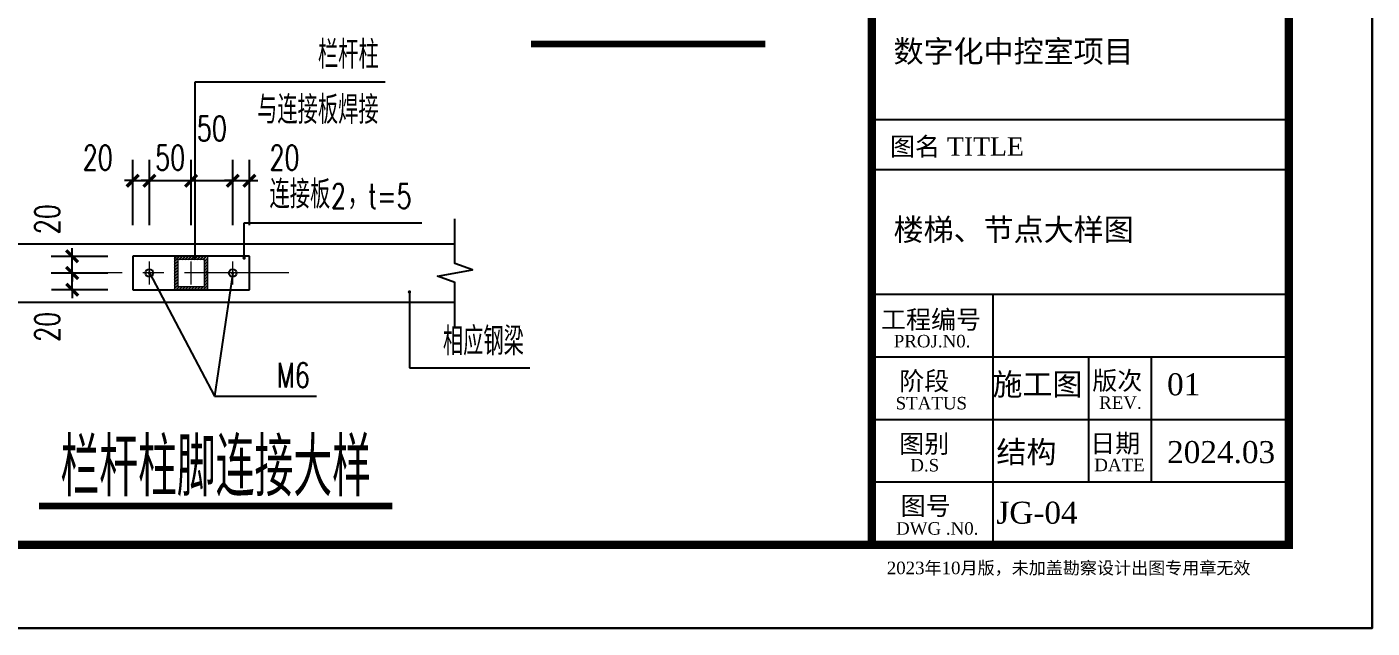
# Model space of a CAD drawing. Extents: x 498328 to 716449, y -893371 to -467753.
# Drawn here: x 594593 to 610727, y -821882 to -814671 of the extents above; entities that cross this region are included whole.
import ezdxf

# ---------------------------------------------------------------- set-up
doc = ezdxf.new("R2010")
doc.units = 0
doc.header["$LTSCALE"] = 1000
doc.header["$PDMODE"] = 35
doc.header["$PDSIZE"] = 20
doc.linetypes.add('CENTER', pattern=[2, 1.25, -0.25, 0.25, -0.25])
doc.layers.get('0').update_dxf_attribs({"linetype": 'CONTINUOUS'})
doc.layers.get('Defpoints').update_dxf_attribs({"linetype": 'CONTINUOUS'})
for name, color, linetype in [('AXIS', 251, 'CENTER'), ('DIM_LEAD', 3, 'CONTINUOUS'), ('DIM_SYMB', 3, 'CONTINUOUS'), ('PUB_DIM', 62, 'CONTINUOUS'), ('PUB_TEXT', 7, 'CONTINUOUS'), ('PUB_TITLE', 4, 'CONTINUOUS'), ('SD_NAME_TOPC', 7, 'CONTINUOUS'), ('TK-PUBLIC', 7, 'CONTINUOUS'), ('焊缝', 1, 'CONTINUOUS'), ('设备基础', 2, 'CONTINUOUS'), ('通用-图框C-SHET', 141, 'CONTINUOUS')]:
    doc.layers.add(name, color=color, linetype=linetype)
doc.layers.add('yichutu', color=7, linetype='CONTINUOUS', true_color=0xffffff, plot=False)
doc.layers.add('钢梁', color=141, linetype='CONTINUOUS', lineweight=18)
doc.styles.add('_TCH_DIM', font='SIMPLEX', dxfattribs={"bigfont": 'GBCBIG'})
doc.styles.add('_TCH_DIM_T3', font='SIMPLEX', dxfattribs={"width": 0.705882, "bigfont": 'GBCBIG'})
doc.styles.add('TSSD-REIN', font='tssdeng.shx', dxfattribs={"width": 0.7, "bigfont": 'tssdchn.shx'})
doc.styles.add('标识1', font='times.ttf')
doc.dimstyles.new('_TCH_ARCH&&100', dxfattribs={"dimtxt": 297.5, "dimasz": 100, "dimexe": 250, "dimexo": 300, "dimgap": 126.25, "dimtad": 1, "dimdec": 0, "dimzin": 0, "dimdsep": 46, "dimtxsty": '_TCH_DIM_T3', "dimblk": 'ARCHTICK', "dimcen": 0.09, "dimclrt": 7, "dimadec": 0, "dimazin": 0, "dimtfac": 1, "dimtdec": 0, "dimtix": 1, "dimtmove": 2, "dimatfit": 3, "dimfxl": 0, "dimtolj": 1, "dimtzin": 0, "dimarcsym": 0})

# ---------------------------------------------------------------- blocks, each defined once
blk = doc.blocks.new('yct-841-594-84100-59400-100-1000.0')
at = {"layer": 'yichutu', "color": 7, "true_color": 0xffffff}
blk.add_lwpolyline([(0, 0), (0, 59400), (84100, 59400), (84100, 0)], close=True, dxfattribs=at)
blk = doc.blocks.new('_ARCHTICK')
at = {"color": 0, "const_width": 0.4}
blk.add_lwpolyline([(-0.71, -0.71), (0.71, 0.71)], dxfattribs=at)
blk = doc.blocks.new('*D589')
at = {"layer": 'Defpoints', "color": 0, "transparency": 16777216}
for p in [(596062, -816515), (595862, -817348), (596062, -817348)]:
    blk.add_point(p, dxfattribs=at)
at = {"layer": 'PUB_DIM', "color": 0, "lineweight": -2, "transparency": 16777216}
for p, q in [((595862, -817048), (595862, -816265)), ((596062, -817048), (596062, -816265)), ((595862, -816515), (595762, -816515)), ((595862, -816515), (596062, -816515)), ((596062, -816515), (596162, -816515))]:
    blk.add_line(p, q, dxfattribs=at)
at = {"layer": 'PUB_DIM', "color": 0, "lineweight": -2, "transparency": 16777216, "xscale": 100, "yscale": 100, "zscale": 100}
blk.add_blockref('_ARCHTICK', (595862, -816515), dxfattribs=at)
at = {"layer": 'PUB_DIM', "color": 0, "lineweight": -2, "transparency": 16777216, "xscale": 100, "yscale": 100, "zscale": 100, "rotation": 180}
blk.add_blockref('_ARCHTICK', (596062, -816515), dxfattribs=at)
at = {"layer": 'PUB_DIM', "color": 7, "transparency": 16777216, "insert": (595442, -816240), "char_height": 297.5, "attachment_point": 5, "style": '_TCH_DIM_T3'}
blk.add_mtext('\\A1;20', dxfattribs=at)
blk = doc.blocks.new('*D471')
at = {"layer": 'Defpoints', "color": 0, "transparency": 16777216}
for p in [(596562, -816515), (596062, -817348), (596562, -817348)]:
    blk.add_point(p, dxfattribs=at)
at = {"layer": 'PUB_DIM', "color": 0, "lineweight": -2, "transparency": 16777216}
for p, q in [((596062, -817048), (596062, -816265)), ((596562, -817048), (596562, -816265)), ((596062, -816515), (595962, -816515)), ((596062, -816515), (596562, -816515)), ((596562, -816515), (596662, -816515))]:
    blk.add_line(p, q, dxfattribs=at)
at = {"layer": 'PUB_DIM', "color": 0, "lineweight": -2, "transparency": 16777216, "xscale": 100, "yscale": 100, "zscale": 100}
blk.add_blockref('_ARCHTICK', (596062, -816515), dxfattribs=at)
at = {"layer": 'PUB_DIM', "color": 0, "lineweight": -2, "transparency": 16777216, "xscale": 100, "yscale": 100, "zscale": 100, "rotation": 180}
blk.add_blockref('_ARCHTICK', (596562, -816515), dxfattribs=at)
at = {"layer": 'PUB_DIM', "color": 7, "transparency": 16777216, "insert": (596312, -816240), "char_height": 297.5, "attachment_point": 5, "style": '_TCH_DIM_T3'}
blk.add_mtext('\\A1;50', dxfattribs=at)
blk = doc.blocks.new('*D472')
at = {"layer": 'Defpoints', "color": 0, "transparency": 16777216}
for p in [(597062, -816515), (596562, -817348), (597062, -817348)]:
    blk.add_point(p, dxfattribs=at)
at = {"layer": 'PUB_DIM', "color": 0, "lineweight": -2, "transparency": 16777216}
for p, q in [((596562, -817048), (596562, -816265)), ((597062, -817048), (597062, -816265)), ((596562, -816515), (597062, -816515))]:
    blk.add_line(p, q, dxfattribs=at)
at = {"layer": 'PUB_DIM', "color": 0, "lineweight": -2, "transparency": 16777216, "xscale": 100, "yscale": 100, "zscale": 100, "rotation": 180}
blk.add_blockref('_ARCHTICK', (596562, -816515), dxfattribs=at)
at = {"layer": 'PUB_DIM', "color": 0, "lineweight": -2, "transparency": 16777216, "xscale": 100, "yscale": 100, "zscale": 100}
blk.add_blockref('_ARCHTICK', (597062, -816515), dxfattribs=at)
at = {"layer": 'PUB_DIM', "color": 7, "transparency": 16777216, "insert": (596812, -815890), "char_height": 297.5, "attachment_point": 5, "style": '_TCH_DIM_T3'}
blk.add_mtext('\\A1;50', dxfattribs=at)
blk = doc.blocks.new('*D590')
at = {"layer": 'Defpoints', "color": 0, "transparency": 16777216}
for p in [(597262, -816515), (597062, -817348), (597262, -817348)]:
    blk.add_point(p, dxfattribs=at)
at = {"layer": 'PUB_DIM', "color": 0, "lineweight": -2, "transparency": 16777216}
for p, q in [((597062, -817048), (597062, -816265)), ((597262, -817048), (597262, -816265)), ((597062, -816515), (596962, -816515)), ((597062, -816515), (597262, -816515)), ((597262, -816515), (597362, -816515))]:
    blk.add_line(p, q, dxfattribs=at)
at = {"layer": 'PUB_DIM', "color": 0, "lineweight": -2, "transparency": 16777216, "xscale": 100, "yscale": 100, "zscale": 100}
blk.add_blockref('_ARCHTICK', (597062, -816515), dxfattribs=at)
at = {"layer": 'PUB_DIM', "color": 0, "lineweight": -2, "transparency": 16777216, "xscale": 100, "yscale": 100, "zscale": 100, "rotation": 180}
blk.add_blockref('_ARCHTICK', (597262, -816515), dxfattribs=at)
at = {"layer": 'PUB_DIM', "color": 7, "transparency": 16777216, "insert": (597682, -816240), "char_height": 297.5, "attachment_point": 5, "style": '_TCH_DIM_T3'}
blk.add_mtext('\\A1;20', dxfattribs=at)
blk = doc.blocks.new('*D587')
at = {"layer": 'Defpoints', "color": 0, "transparency": 16777216}
for p in [(595136, -817623), (595862, -817623), (595862, -817823)]:
    blk.add_point(p, dxfattribs=at)
at = {"layer": 'PUB_DIM', "color": 0, "lineweight": -2, "transparency": 16777216}
for p, q in [((595136, -817623), (595136, -817523)), ((595562, -817623), (594886, -817623)), ((595136, -817823), (595136, -817623)), ((595562, -817823), (594886, -817823)), ((595136, -817823), (595136, -817923))]:
    blk.add_line(p, q, dxfattribs=at)
at = {"layer": 'PUB_DIM', "color": 0, "lineweight": -2, "transparency": 16777216, "xscale": 100, "yscale": 100, "zscale": 100}
for p, rotation in [((595136, -817623), 270), ((595136, -817823), 90)]:
    blk.add_blockref('_ARCHTICK', p, dxfattribs=dict(at, rotation=rotation))
at = {"layer": 'PUB_DIM', "color": 7, "transparency": 16777216, "insert": (594837, -818268), "char_height": 297.5, "attachment_point": 5, "rotation": 90, "style": '_TCH_DIM_T3'}
blk.add_mtext('\\A1;20', dxfattribs=at)
blk = doc.blocks.new('*D588')
at = {"layer": 'Defpoints', "color": 0, "transparency": 16777216}
for p in [(595135, -817423), (595862, -817423), (595862, -817623)]:
    blk.add_point(p, dxfattribs=at)
at = {"layer": 'PUB_DIM', "color": 0, "lineweight": -2, "transparency": 16777216}
for p, q in [((595135, -817423), (595135, -817323)), ((595562, -817423), (594885, -817423)), ((595135, -817623), (595135, -817423)), ((595562, -817623), (594885, -817623)), ((595135, -817623), (595135, -817723))]:
    blk.add_line(p, q, dxfattribs=at)
at = {"layer": 'PUB_DIM', "color": 0, "lineweight": -2, "transparency": 16777216, "xscale": 100, "yscale": 100, "zscale": 100}
for p, rotation in [((595135, -817423), 270), ((595135, -817623), 90)]:
    blk.add_blockref('_ARCHTICK', p, dxfattribs=dict(at, rotation=rotation))
at = {"layer": 'PUB_DIM', "color": 7, "transparency": 16777216, "insert": (594837, -816978), "char_height": 297.5, "attachment_point": 5, "rotation": 90, "style": '_TCH_DIM_T3'}
blk.add_mtext('\\A1;20', dxfattribs=at)

msp = doc.modelspace()

# ---------------------------------------------------------------- hatches: boundary and pattern name
at = {"layer": '焊缝'}
h = msp.add_hatch(dxfattribs=at)
h.set_pattern_fill('ANSI31', color=256, scale=16, style=0)
h.set_pattern_definition([(45, (119312.302, -163524.568), (-17.96051224, 17.96051224), [])])
h.paths.add_polyline_path([(596401.5, -817462.8), (596401.5, -817782.8), (596721.5, -817782.8), (596721.5, -817462.8)], flags=16)
h.paths.add_polyline_path([(596361.5, -817422.8), (596361.5, -817822.8), (596761.5, -817822.8), (596761.5, -817422.8)])

# ---------------------------------------------------------------- linework, layer by layer
at = {"layer": 'AXIS', "lineweight": 20}
for p, q in [((596061.5, -817760.3), (596061.5, -817485.3)), ((596561.5, -817760.3), (596561.5, -817485.3)), ((597061.5, -817760.3), (597061.5, -817485.3)), ((597734.2, -817622.8), (595388.9, -817622.8))]:
    msp.add_line(p, q, dxfattribs=at)
at = {"layer": 'DIM_LEAD'}
for p, q in [((596609.4, -817437.2), (596609.4, -815328.9)), ((596609.4, -815328.9), (598888.4, -815328.9)), ((597198.5, -817443.1), (597199.4, -817022.3)), ((597199.4, -817022.3), (599330.3, -817022.3)), ((596061.5, -817622.8), (596841.8, -819102.1)), ((597061.5, -817622.8), (596841.8, -819102.1)), ((599181.3, -817850.1), (599181.3, -818762)), ((599181.3, -818762), (600625.5, -818762)), ((596841.8, -819102.1), (598065.5, -819102.1))]:
    msp.add_line(p, q, dxfattribs=at)
at = {"layer": 'DIM_LEAD', "const_width": 20}
for points in [[(596609.4, -817447.2, 1), (596609.4, -817427.2, 1)], [(597198.5, -817453.1, 1), (597198.6, -817433.1, 1)], [(596056.8, -817614, 1), (596066.2, -817631.7, 1)], [(597063, -817613, 1), (597060, -817632.7, 1)], [(599181.3, -817840.1, 1), (599181.3, -817860.1, 1)]]:
    msp.add_lwpolyline(points, format="xyb", close=True, dxfattribs=at)
at = {"layer": 'DIM_SYMB'}
msp.add_lwpolyline([(599727.3, -818272.5), (599727.3, -817735.3), (599517.3, -817658.9), (599937.3, -817584.9), (599727.3, -817510.3), (599727.3, -816973.2)], dxfattribs=at)
at = {"layer": 'PUB_TITLE'}
msp.add_lwpolyline([(526627.4, -821882.5), (610727.4, -821882.5), (610727.4, -762482.5), (526627.4, -762482.5)], close=True, dxfattribs=at)
at = {"layer": 'PUB_TITLE', "const_width": 100}
msp.add_lwpolyline([(529127.4, -820882.5), (609727.4, -820882.5), (609727.4, -763482.5), (529127.4, -763482.5)], close=True, dxfattribs=at)
at = {"layer": 'SD_NAME_TOPC', "const_width": 80}
for points in [[(600639.5, -814875), (603450.5, -814875)], [(594739.4, -820419.5), (598976, -820419.5)]]:
    msp.add_lwpolyline(points, dxfattribs=at)
at = {"layer": '焊缝', "color": 2}
for p, q in [((594204.1, -817273.2), (599727.3, -817273.2)), ((594204.1, -817972.5), (599727.3, -817972.5))]:
    msp.add_line(p, q, dxfattribs=at)
at = {"layer": '焊缝'}
for centre in [(596061.5, -817622.8), (597061.5, -817622.8)]:
    msp.add_circle(centre, 45.9, dxfattribs=at)
at = {"layer": '设备基础', "color": 0}
for p, q in [((595861.5, -817422.8), (595861.5, -817822.8)), ((597261.5, -817422.8), (595861.5, -817422.8)), ((597261.5, -817822.8), (597261.5, -817422.8)), ((595861.5, -817822.8), (597261.5, -817822.8))]:
    msp.add_line(p, q, dxfattribs=at)
at = {"layer": '通用-图框C-SHET'}
for p, q in [((604727.4, -815782.5), (609727.4, -815782.5)), ((609727.4, -817882.5), (604727.4, -817882.5)), ((606177.4, -817882.5), (606177.4, -820882.5)), ((609727.4, -818632.5), (604727.4, -818632.5)), ((607327.4, -818632.5), (607327.4, -820132.5)), ((608077.4, -818632.5), (608077.4, -820132.5)), ((609727.4, -819382.5), (604727.4, -819382.5)), ((609727.4, -820132.5), (604727.4, -820132.5)), ((609727.4, -820882.5), (604727.4, -820882.5))]:
    msp.add_line(p, q, dxfattribs=at)
at = {"layer": '通用-图框C-SHET', "const_width": 100}
msp.add_lwpolyline([(604727.4, -820882.5), (604727.4, -794932.5)], dxfattribs=at)
at = {"layer": '通用-图框C-SHET'}
msp.add_lwpolyline([(604727.4, -816382.5), (609727.4, -816382.5)], dxfattribs=at)
at = {"layer": '钢梁'}
msp.add_lwpolyline([(596361.5, -817422.8), (596361.5, -817822.8), (596761.5, -817822.8), (596761.5, -817422.8), (596361.5, -817422.8)], dxfattribs=at)
msp.add_lwpolyline([(596401.5, -817462.8), (596401.5, -817782.8), (596721.5, -817782.8), (596721.5, -817462.8)], close=True, dxfattribs=at)

# ---------------------------------------------------------------- block references
at = {"layer": 'yichutu'}
msp.add_blockref('yct-841-594-84100-59400-100-1000.0', (526627.4, -821882.5), dxfattribs=at)

# ---------------------------------------------------------------- texts
at = {"layer": 'PUB_TEXT', "color": 7, "style": '_TCH_DIM'}
for s, height, p in [('栏杆柱', 337.59, (598083.4, -815172.6)), ('与连接板焊接', 337.59, (597353.6, -815834)), ('连接板', 337.59, (597502.3, -816849)), ('，', 337.6, (598439.6, -816849)), ('相应钢梁', 337.59, (599582.2, -818609.5))]:
    msp.add_text(s, height=height, dxfattribs=at).set_placement(p)
at = {"layer": 'PUB_TEXT', "color": 7, "style": '_TCH_DIM', "width": 0.705882}
for s, p in [('2', (598239.6, -816849)), ('t=5', (598685.3, -816849)), ('M6', (597590.5, -818997.1))]:
    msp.add_text(s, height=297.5, dxfattribs=at).set_placement(p)
at = {"layer": 'PUB_TEXT', "lineweight": 15, "style": 'TSSD-REIN', "width": 0.7}
msp.add_text('栏杆柱脚连接大样', height=700, dxfattribs=at).set_placement((594995.5, -820301.7))
at = {"layer": 'TK-PUBLIC', "color": 1, "style": '标识1'}
for s, p in [('数字化中控室项目', (604987.5, -815096)), ('楼梯、节点大样图', (604987.5, -817235.2)), ('施工图', (606173.5, -819090)), ('01', (608268.6, -819090)), ('结构', (606221.2, -819902.8)), ('2024.03', (608268.6, -819902.8)), ('JG-04', (606221.2, -820630.3))]:
    msp.add_text(s, height=264, dxfattribs=at).set_placement(p)
at = {"layer": 'TK-PUBLIC', "style": '标识1'}
for s, height, p in [('图名 TITLE', 220, (604944.9, -816215.3)), ('工程编号', 220, (604837.1, -818291.3)), ('PROJ.N0.', 150, (604990.4, -818514.9)), ('阶段', 220, (605055.6, -819028.3)), ('版次', 220, (607371.2, -819023.3)), ('STATUS', 150, (605012.8, -819259.1)), ('REV.', 150, (607453.7, -819252.4)), ('图别', 220, (605055.6, -819780.3)), ('日期', 220, (607346.3, -819776.5)), ('D.S', 150, (605188.6, -820003.3)), ('DATE', 150, (607395.2, -820000.1)), ('图号', 220, (605072.9, -820525.4)), ('DWG .N0.', 150, (605017.5, -820762)), ('2023年10月版，未加盖勘察设计出图专用章无效', 150, (604906.4, -821235.6))]:
    msp.add_text(s, height=height, dxfattribs=at).set_placement(p)

# ---------------------------------------------------------------- dimensions: what is measured, and where the dimension line sits
at = {"layer": 'PUB_DIM'}
for base, p1, p2, angle, text, picture, middle, dimtype in [((597061.5, -816514.8), (596561.5, -817347.8), (597061.5, -817347.8), 0, '50', '*D472', (596811.5, -815889.8), 129), ((596061.5, -816514.8), (595861.5, -817347.8), (596061.5, -817347.8), 0, '20', '*D589', (595441.5, -816239.8), 161), ((597261.5, -816514.8), (597061.5, -817347.8), (597261.5, -817347.8), 360, '20', '*D590', (597681.5, -816239.8), 161), ((595134.8, -817422.8), (595861.5, -817622.8), (595861.5, -817422.8), 90, '20', '*D588', (594837.4, -816977.8), 161), ((595136.4, -817622.8), (595861.5, -817822.8), (595861.5, -817622.8), 90, '20', '*D587', (594837.4, -818267.8), 161)]:
    dim = msp.add_linear_dim(base=base, p1=p1, p2=p2, angle=angle, text=text, dimstyle='_TCH_ARCH&&100', dxfattribs=at)
    dim.commit()
    dim.dimension.update_dxf_attribs({"geometry": picture, "text_midpoint": middle, "dimtype": dimtype})
dim = msp.add_aligned_dim(p1=(596061.5, -817347.8), p2=(596561.5, -817347.8), distance=833, text='50', dimstyle='_TCH_ARCH&&100', dxfattribs=at)
dim.commit()
dim.dimension.update_dxf_attribs({"geometry": '*D471', "text_midpoint": (596311.5, -816239.8)})

doc.saveas('drawing.dxf')
